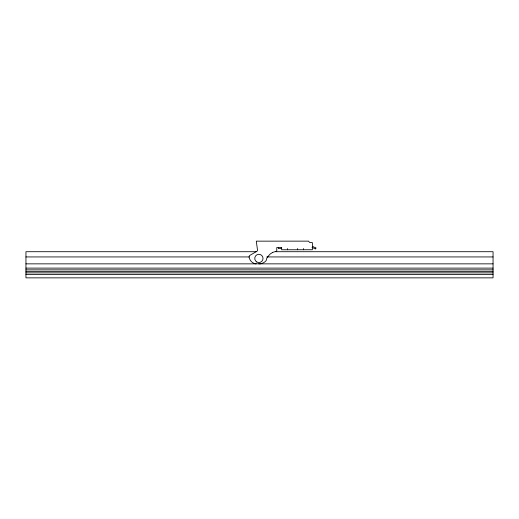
<?xml version="1.0" encoding="UTF-8"?>
<svg xmlns="http://www.w3.org/2000/svg" width="519" height="519" viewBox="0 0 519 519"><rect width="100%" height="100%" fill="white"/><g stroke="black" fill="none" stroke-linecap="round" stroke-linejoin="round"><path stroke-width="0.78" d="M281.635 248.329L278.444 248.646L278.444 247.544M315.928 248.03L315.455 249.003L312.029 247.342M272.605 252.403L270.094 254.115L267.428 257.145A5.741 5.741 0 0 0 266.507 259.253L266.357 259.948A2.199 2.199 0 0 1 265.689 261.109L264.956 261.784A10.393 10.393 0 0 1 260.337 263.814L255.354 263.814A8.265 8.265 0 0 1 249.438 258.436L249.347 258.261A1.602 1.602 0 0 1 249.146 257.612L249.191 256.36A2.374 2.374 0 0 1 249.697 255.484L257.067 251.164A1.187 1.187 0 0 0 257.515 250.067L256.282 241.153L308.617 241.14L309.421 242.315L312.393 242.645L312.406 249.73L281.642 249.769L281.642 247.544L276.77 247.544L276.77 251.112L272.559 252.429M256.256 251.709L25.95 251.709L25.95 277.86L493.05 277.86L493.05 251.709L275.719 251.709M25.95 256.937L249.341 256.937M266.837 256.937L493.05 256.937M25.95 263.853L256.256 263.853M258.689 263.853L493.05 263.853M25.95 268.109L493.05 268.109M25.95 269.861L493.05 269.861M25.95 271.372L493.05 271.372M25.95 272.884L493.05 272.884M25.95 274.402L493.05 274.402M281.272 247.544L281.642 247.907M312.509 246.35L315.935 248.024M303.524 248.575L303.524 249.756M297.64 248.575L297.64 249.762M287.435 248.575L287.435 249.756M256.827 262.011A4.139 4.139 0 0 0 263.029 258.423A4.139 4.139 0 0 0 256.827 254.842A4.139 4.139 0 0 0 256.827 262.011"/></g></svg>
